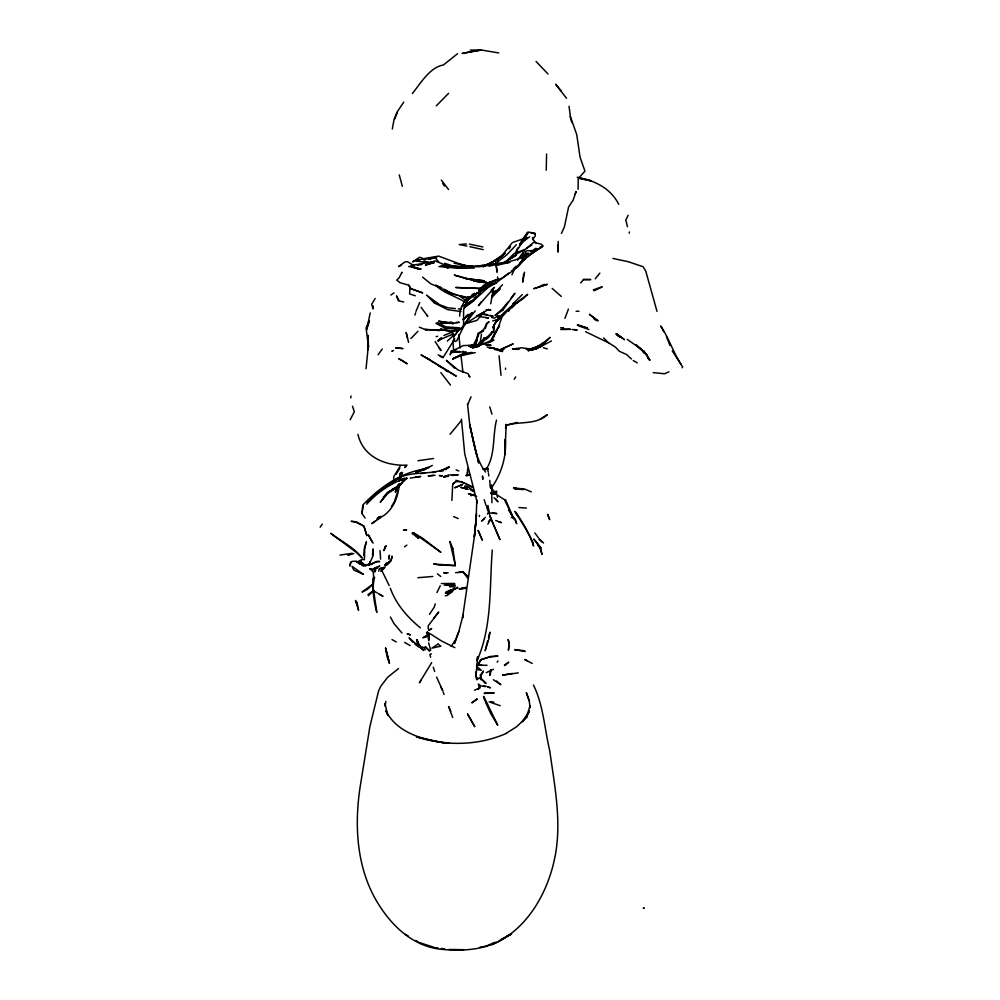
<?xml version="1.0" encoding="UTF-8"?>
<svg xmlns="http://www.w3.org/2000/svg" width="1000" height="1000" viewBox="0 0 1000 1000"><rect width="100%" height="100%" fill="white"/><g stroke="black" fill="none" stroke-linecap="round" stroke-linejoin="round"><path stroke-width="1.5" d="M366.037 368.762L367.962 349.637L368 335.725M451.9 500.462L452.725 484.125L455.625 481.763L459.65 481.5M505.337 440.037C506.587 457.325 501.112 474.288 491.15 488.375M558.212 241.375L558.125 252.113L557.675 245.275M578.138 189.213L578.225 178.637L584.963 171.125L580.087 157.275L576.737 134.625L570.388 116.525L569.05 106.263M373.1 305.963L373.062 308.95L371.688 304.262L375.15 298.463M479.438 516.55L479.45 515.388M367.962 349.637L368.05 335.412L368.525 347.05L366.075 327.975L369.438 320.688L366.712 329.525L370.225 312.9M505.163 439.25L504.888 454.712L506.175 424.738M546.25 170.225L546.587 154.025M467.425 472.137L467.362 475.125L467.688 468.275M476.788 500.012L476.075 520.1L474.312 536.775L476.438 515.438M363.938 555.513L364.312 548.35L365.95 542.85M505.525 369.288L505.588 368.137M532.775 237.45L532.612 239.525L535.288 235.888L534.825 233.175L527.888 232.025L520.4 243.675M409.938 288.637L409.588 293.925L415.325 295.775M476.55 513.688L474.9 533.1L462.537 618.013L463.212 614.6L458.85 631.462L454.45 643.388L458.85 631.462M629.225 233.175L629.338 231.962M365.112 518.025L361.962 513.438L362.762 505.087C379.538 487.625 400.325 472.562 424.9 468.988L417.788 471.175L427.912 467.413L418.125 471.712M492.287 550.013C489.363 587.05 492.438 625.675 477.1 660.512L477.612 656.688L475.988 676.237L475.662 672.125L476.475 679.188M459.688 316.175C459.575 308.788 463.438 302.05 468.263 296.688M506.025 424.3L505.613 428.15L506.05 425.188M372.45 555.175L373.188 548.888L373.038 555.862L368.775 565.175L370.062 561.55M523.625 274.225L522.7 282.175L524.525 272.262M391.95 556.775L392.038 556.087M388.963 558.5L389.375 555.237L388.762 559.1M385.238 705.638L385.788 701.438M399.225 484.075C398.462 498.425 391.362 513.925 377.013 519L378.7 517.125M361.962 513.438L363.288 505.475M399.8 477.275L400.45 472.975L399.6 477.4M390.562 559.6L390.238 561.712L392.212 556.95M480.363 341.325L481.488 334.212M490.163 675.15L491.1 669.65M490.737 303.8L493.162 289.725M496.488 420.138C492.4 436.512 495.613 455.25 485.9 469.837M392.325 129L394.087 119.325L397.2 111.862L403.75 102.112M390.438 561.7L390.825 559.575M399 483.925L397.663 490.775L399.162 485.175M350.7 397.875L351.087 396.037M366.438 541.587L364.725 548.975L364.375 559.663L363.725 559.812M489.588 675.088L490.9 669.625M483.25 341.863L484.275 337.65L482 341.337M487.738 640.713L485.175 650.7L488.938 638.612L489.938 632.163L488.462 637.863M400.238 477.688L401.737 472.225L399.95 477.987M477.312 339.263L475.662 345.25L477.95 333.3L483.338 330.6M401.75 273L401.975 272.2L399.15 277.75L396.75 280.138L400 282.65L408.562 285.188L410.9 288.688L422.562 292.838L410.9 288.688L408.6 284.913M491.163 334.675L492.013 331.675L488.338 336.463L482.238 341.675L490 334.938L478.837 343.05M378.663 571.188L379.4 568.775L385.188 567.025L380.9 571.388L384.1 567.75M527.2 714.912L530.087 705.6L529.95 707.7L529.3 700.987L526.388 692.775L529.3 700.987M395.475 492.388L397.725 485.188M492.075 316.188L491.637 317.55L494.475 318.087L497.863 315.988M401.188 476.725L402.525 472.575M414.95 315.05L415.7 312.725M435.288 603.862L434.162 607.288L429.475 614.35M394.312 501.712L397.175 493.075M478.938 290.15L489.975 283.3L497.9 279.913L498.25 278.9L483.35 285.525L479.012 290.375L483.2 287.087C479.6 294.713 468.95 295.487 465.875 303.538L468.475 298.125L463.587 309.887L463.587 324.688M576.038 191.65L573.1 200.238L568.587 207.025L564.4 226.938L561.425 233.412M575.138 194.237L576.062 191.562M477.025 338.95L478.55 334.787L473.275 345.325M485.15 328.7L486.975 323.812L489.1 321.825L486.737 323.113L484.525 328.237L481.337 331.9L483.575 330.588L478.938 333.787M564.925 318.4L568.4 309.113M394.787 118.863L397.337 112.263M390.887 560.55L392.212 557.112M441.475 289.325L441.962 288.087L435.662 285.15C444.087 293.55 455.25 295.925 464.85 302.038M415.975 311.375L419.712 302.512M398.237 485.037L395.312 491.912L399.55 484.5M514.812 268.488L511.925 274.825M467.587 404.787L471.05 396.838M512.325 306L513.538 303.263L522.25 294.613M463.6 326.6L456.8 340.662L455.6 341.463L453.963 340.775L453.825 336.1L456.463 333.4M515.938 252.488L517.1 249.975L515.962 252.812M508.713 310.875L513.538 303.263M508.575 311.137L510.538 306.938C503.612 312.887 496.138 319.125 492.75 327.863L497.388 319.6L500.138 318.288L496.075 320.55M527.6 714.95L529.45 711.012L522.175 721.775L527.238 716.562L516.838 726.587L506.45 733.175M436.95 592.55L440.25 585.775M460.487 328.3L453.825 336.1M628.188 215.263L625.788 220.037L627.475 226.688M350.2 419.775L354.338 411.737L352.475 406.213M385.3 565.6L386.5 563.3M498.1 328.275L499.487 325.675L491.163 340.15L498.625 326.3L502.137 316.762L510.55 307.312L527.7 294.3L523.162 298.688L510.55 307.312L518.237 301.962M493.1 338.05L494.5 335.525M391.45 506.7L393.587 502.962M494.487 334.613L497.4 329.575M682.163 367.75L682.65 366.9C673.713 353.988 669.4 338.837 660.65 325.95L663.988 331.9M487.925 524.087L491.262 518.387L488.488 521.587M472.275 312.55L462.35 327.262L475.213 310.875M516.413 250.312L517.962 247.75M396.1 474.325L399.812 468.162M420.913 680.312L419.412 682.788L431.675 662.625M522.038 256.087L523.55 253.588M400.175 466.163L393.7 476.725L393.713 480.875M517.413 249.95L523.425 240.35M443.75 356.438L454.775 338.875M514.2 379.237L515.675 376.938M520.413 243.65L524.338 237.55L522.35 239.95M487.463 514.1L488.875 511.912M386.788 565.2L389.025 561.812L386.737 563.862M451.15 646.488L456.112 638.9M351.225 561.613L349.85 566.062L350.325 562.975L352.325 561.375L355.988 561.2L365.7 565.487L361.95 564.888L371.55 564.438M508.062 302.05L501.562 309.713L495.037 315.462L502.887 310.062L514.913 293.263L510.675 298.762M406.175 465.575L404.812 467.575L406.425 465.875M320.112 527.225L322.287 524.087M481.037 302L478.488 305.65L494.462 287.35L491.25 289.975M509.025 248.85L510.525 246.713M528.4 232.688L519.438 245.4L526.075 238.6L519.575 243.988L529.712 236.838M378.1 354.725L382.275 349.025M511.75 270.988L517.775 267.062L525.112 258.725L520.212 262.562L538.65 248.688L528.625 255.2L541.675 247.188L542.775 245.688L541.388 244.275L533.7 242.275L526.375 248.637L517.463 253.487L509.688 259.188L514.95 255.963M403.237 480.712L398.113 487.65L403.8 480.288M521.237 241.088L527.438 232.738M385.688 495.075L380.275 502.337L387.962 493.237L397.062 487.312L407.238 478.113M522.062 258.212L526.163 252.825L521.325 258.95M428.338 625.638L438.725 612.025L433.938 617.925M454.475 588.438L451.9 591.8L447.3 595.375L445.325 595.837M520.275 243.888L523.075 240.325M412.35 93.525C420.938 82.925 430 67.188 443.4 64.987L457.6 53.675M497.175 662.1L498.013 661.05M599.862 273.1L595.25 278.75M486.85 338.75L491.725 333.5M383.325 497.375L387.137 492.7L389.625 491.112M384.575 565.237L386.262 563.175M450.062 434.275L461.463 420.45M484.1 311.887L477.013 320.363L467.025 323.225M523.175 239.325L525.013 237.188L521.925 240.287M489.65 285.9C481.225 293.925 472.413 302.613 461.4 306.762M456.488 332.35L457.912 330.688M426.45 632.812L427.45 631.65M517.575 260.175L522.975 252.413L527.163 250.662L531.9 250.662L536.325 249.338L534 250.787M515.938 267.762L528.612 253.525M580.65 282.887L583.562 279.725L590.763 279.562L583.3 279.363M460.737 329.2L466.4 323.088L488.462 309.312M451.863 590.662L452.775 589.688L450.025 590.2M480.325 293.762L473.237 301.262L464 307.962M502.512 284.775L492.05 295.837L500.125 288.762L492.438 296.863M516.375 244.725L506.65 254.963L494.5 264.188M474.875 299.337L480.062 293.913M508.638 273.125L495.95 283.062L476.362 293.688L487.537 286.575L480.112 291.988L469.938 296.775L465.425 297.712L445.275 291.212L453.363 294.237M410.913 338.525L417.925 331.25M448.625 93.325L436.238 105.862M366.725 504.188C376.875 492.788 389.95 483.888 404.237 478.512M505.312 262.113L514.288 253.4L524.562 249.737M485.337 517.362L481.6 521.075L484.425 518.7M513.3 268.975L516.05 266.275M511.688 308.025L514.975 304.812M487.013 287.113L489.225 284.975M368.338 595.75L373.675 590.588L367.925 594.625M544.5 342.788L550.138 337.413L541.838 344.375M471.4 300.875L468.013 304.1L472.825 300.238L463.938 305.312M438.212 341.262L441.575 338.075L438.375 340.275M464.787 306.925L466.912 304.925M470.262 302.45L468.162 304.425L470.025 302.75M393.75 482.375L389.775 484.888C404.775 467.15 431.5 478 449.237 466.788L439.637 471.35M500.775 316.887L504.963 312.987M508.55 935.013C490 949.663 464.988 951.462 442.238 949.4C414.125 946.988 392.788 927.087 378.462 904.137C356.55 869.275 354.075 825.875 360.262 786.112L369.925 726.413L378.663 690.7L380.85 686.162L387.512 677.438L398.537 668.55M524.825 256.112L528.175 253.075C514.85 264.125 495.138 262.425 478.888 266.05L484.513 265.7M447.3 341.05L453.438 335.513M467.088 300.287L471.662 296.212M533.938 250.125L536.087 248.275L531.587 251.875M498.963 319.3L495.438 322.35L497.388 319.6L492.7 320.913M504.812 665.65L508.625 662.35M501.887 256.05L505.288 253.175L494.1 260.875L484.462 265.675L478.913 266.438M543.5 344.062L539.9 347.062L528.837 350.337L536.587 348.738L551.425 340.962M452.725 484.125L455.625 481.763M541.788 344.475L545.262 341.637L533.325 348.775L535.775 347.8M447.675 594.113L450.525 591.8M466.012 316.125L468.2 314.363M428.925 630.35L431.112 628.575M513.263 270.462L502.512 278.012L496.85 280.1M477.05 698.713L471.85 702.85L477.1 699.338M494.75 264.1L498.688 260.963M388.913 492.025L392.4 489.263M438.488 340.487L441.575 338.075L437.975 340.688M372.788 496.413L375.225 494.513M377.663 492.625L383.775 487.875M473.9 297.987L476.388 296.1M543.538 344.3L539.9 347.062L543.337 344.475M379.9 518.1L371.637 523.612L375.175 521.275M389.775 484.888L396.337 480.175M497.625 259.538L502.488 256.012M404.487 546.825L406.9 545.1M467.987 299.812L482.7 289.363M482.612 341.475L488.85 337.062M429.125 630.35L431.688 628.575M390.875 295.05L394.025 292.9M523.45 239.913L527.025 237.463L512.388 242.575L500.763 257.013L492.663 262.312M504.363 665.1L508.537 662.25M476.712 679.788L479.7 677.775L481.075 679.762M385.838 486.312L390.812 483.013M394.55 480.538L398.288 478.062M392.113 489.538L395.838 487.175M540 419.25L547.263 414.725C535.825 425.2 519.95 421.062 506.35 425.275L517.3 422.413M477.85 689.225L479.963 687.913L474.438 690.225M445.163 469.725L448.713 467.525M490.213 263.25L502.825 255.5M503.975 262.625L516.35 255.113M457.875 351.413L452.537 350.938L463.2 345.613L476.362 344.95L471.912 345.475M488.237 342.7L493.263 339.663L475.55 347.025L468.6 345.913L474.525 347.275M479.663 343.525L482.1 342.062M538.237 346.863L544.625 343.062M494.613 261.375L498.488 259.075M386.337 564.8L389.188 563.125M359.075 562.15L361.575 560.7M393.338 350.475L391.887 351.312L392.525 350.95M457.713 587.163L453.713 589.438L457.713 587.863M455.425 357.362L452.638 358.95L466.175 352.413L452.638 358.95L468.15 352.85L471.925 352.438M526.525 248.075L531.838 245.062M406.488 478.162L404 479.55L406.488 478.25M476.4 316.062L482.812 312.587M495.737 942.55L491.775 944.688C525.887 930.75 546.775 894.775 554.338 859.925C562.388 823.713 554.675 786.462 549.688 750.4C544.487 728.737 543.438 705.125 533.438 685.025M502.362 938.975L511.625 933.988L500.3 939.975M472.05 294.65L474.562 293.3M541.675 247.188L533.225 251.575L530.3 251.775M528.212 350.625L538.175 347.188L528.212 350.625L536.587 348.738M423.875 469.812L432.325 465.425M533.325 348.775L537.987 346.362L528.85 349.387M356.838 562.15L362.725 559.113M453.812 351.138L451.35 352.4L450.15 354.85L451.037 351.025L453.263 350.688M493.488 669.287L486.25 672.65M401.25 265.25L398.587 266.6L404.975 261.887L407.463 261.7L414.05 265.575M418.638 258.875L412.638 261.887L419.613 257.175L422.85 258.412M377.488 518.025L380.925 516.325M484.113 285.837L493.537 281.25M485.588 284.688L491.625 281.775M594.025 290.8L602.025 287M426.488 468.575L429.087 467.337M488.95 264.025L483.15 266.712L491.512 263.075M488.812 342.512L493.95 340.175M492.125 292.35L496.262 290.475M453.462 333.837L439.9 339.688M404.613 478.312L399.038 480.825L404.387 478.425M452.537 350.938L455.775 349.5M499.725 349.975L512.987 343.963L499.725 349.975L489.738 347.45L492.25 348.312M668.9 371.838L664.625 373.75L653.238 372.65M458.212 356.138L462.4 354.288M502.987 349.475L500.213 350.7L503.938 349.25M371.475 563.938L376.637 561.675L379.675 561.525L376.637 561.475L371.613 563.987L362.863 566.05M397.375 479.475L400.975 477.9M473.462 494.425L470.725 495.613L473.438 494.875M495.138 942.262L485.875 946.225L479.975 947.15M462.575 484.462L454.7 487.788L462.5 484.525M455.15 588.862L446.087 591.788M448.75 590.988L454.862 588.462M540.087 247.275L542.95 246.1L540.4 247.05M443.9 335.475L457.85 329.725L454.825 329.862M506.55 733.312C478.312 745.875 445.675 746.162 416.425 736.875L444.212 743.05L449.25 743.263C425.637 740.612 397.425 733.913 385.863 710.738L387.925 715.575L384.938 703.538L385.138 706.05M540.425 285.887L544.5 284.375M477.438 281.475L473.9 280.988L487.95 282.95L495.163 280.325L488.212 283.012L473.9 280.988L486.25 281.975M428.888 262.712L416.337 261.087L422.65 258.837L438.638 256.1L466.188 266.325M467.15 475.625L469.387 474.837L465.875 475.562L469.688 475.15M593.362 289.837L601.925 286.863M433.375 262.45L425.425 265.062L434.275 262.638M475.838 345.4L478.475 344.525M436.175 336.737L437.675 336.25M347.837 555.462L353.775 553.55M415.588 472.45L425.625 469.263M539.462 346.35L530.513 349.188L536.95 347.287M487.95 282.95L495.438 280.625M458 330.138L462.375 328.888M407.1 465.138C385.9 466.2 363.15 457.188 357.95 434.35M482.9 469.25L486.775 468.15L488.4 468.963L486.775 468.15M431.413 653.9L429.913 654.312L430.588 657.188M517.062 348.85L521.075 347.75L532.312 349.162L528.737 349.663M490.9 492.812L496.9 491.188M416.337 261.087L419.275 260.3M436.675 257.238L428.9 259.275L434.975 257.275L439 262.35M379.4 568.775L383.913 567.587M447.325 475.887L443.612 476.85L448.113 476.362M501.712 263.663L489.137 265.988M458.15 329.825L449.812 331.5L440.513 329.2L446.725 329.875M454.875 584.225L451.163 585.1L455.288 585.875M497.562 265.138L510 262.262L504.45 262.987M459.3 356.05L475.262 352.612M476.388 346.962L472.3 347.875L483.875 343.6L491.075 345.325L485.275 344.1M371.375 569.7L377.312 568.362M410.75 265.538L433.9 261.6L427.525 263.562L435 260.85L448.587 266.375L445.613 265.438L459.5 266.613L441.037 265.625L460.425 266.988L454.812 266.762L491.538 265.262L487.312 265.525M440.3 471.388L443.263 470.75M447.938 475.925L443.612 476.85L448.638 475L458.188 474.825L452.337 475.45M518.263 672.875L502.612 675.163M423.363 259.675L436.512 257.175M528.713 350.225L534.4 349.137M528.987 349.562L531.875 349.038M465.863 587.413L461.8 588.138L466.238 588.625M417.25 265.25L421.875 264.5M431.125 262.987L434.2 262.488M502.55 675.062L512.5 673.462M433.537 458.5L418.013 460.7M470.35 345.6L474.55 344.938M481.312 344.025L473.638 345.213L476.362 344.95M410.125 478.1L420.737 476.488L415.725 476.975M340 555.087L352.175 553.275M461.962 588.413L459.062 588.85L463.025 588.9M487.05 665.288L477.575 665.263L481.912 665.2M417.887 577.7L432.762 576.487M445.45 592.962L450.487 592.312L445.85 592.875M459.75 351.45L451.35 352.4L463.013 351.912M515.875 489.15L523.875 489.575M528.962 350.35L532.688 349.975L527.125 349.25M432.5 472.5L435.525 472.2M420.788 473.562L425.163 473.162M466.413 243.938L459.225 244.575L466.9 246.062M491.062 493.275L496.538 492.8M441.337 583.562L454.6 583.462M479.1 346.35L470.213 347.113L477 347.238M433.537 475.412L428.188 475.863L435.138 475.312M492.2 493.425L496.725 493.05M453.862 584.888L451.163 585.1L455.1 585.675M476.087 266.8L484.787 266.262M467.088 487.85L464.688 486.325L466.962 486.188L474.062 490.925M463.9 267.55L456.163 267.55M484.275 693.512L494.2 692.913L484.462 693.1M514.738 489.062L518.925 488.837L515.225 488.6M446.737 572.7L443.7 572.825L448.15 572.775M458.9 572.212L463.45 572.038L455.575 572.688M562.5 329.4L569.8 329.188M576.112 311.3L579 311.212M448.8 584.288L453.288 584.175M449.562 586.812L453.312 586.712M451.525 322.488L440.688 322.75L453.188 323.512L459.263 322.3L456.163 322.375M570.938 329.35L560.612 329.425M463.725 949.7L449.1 949.45M465.75 351.912L463.325 351.938L463.038 351.188M470.337 50.087L481.362 50L498.787 52.95M419.338 327.2L425.025 329.45L449.8 330.5M456.737 267.625L474.625 267.625L456.1 268.113L438.963 266.537M513.562 487.912L524.562 489.05L531.287 491.875M515.388 349.288L518.263 349.312M526.213 349.038L532.312 349.162L526.4 348.9M486.587 310.012L490.825 310.113L486.2 309.738M486.362 686.237L482.65 686.125L485.275 686.663M518.55 349.113L512.525 348.9L519.025 348.587M492.163 494.025L495.05 494.125M363.512 565.337L366.525 565.487M444.225 585.138L451.575 585.513L445.9 584.825M446.287 329.938L440.1 329.6L445.85 330.05M459.725 329.05L445.025 328.2L435.988 323.387L437.75 322.575L445.788 326.887L459.575 327.812M442.075 475.775L439.263 475.588L442 475.875M518.987 507.537L526.425 508.062M451.613 330.487L454.487 330.712M439.688 330.562L425.025 329.45L426.737 330.2M449.7 322.275L452.837 322.55M446.875 266.762L449.975 267.025M455.375 308.575L448.025 307.85L434.012 302.6L426.5 295.062L438.638 303.988M458.325 308.863L461.262 309.15M465.575 265.763L472.8 266.5M492.463 513.1L496.887 513.575L490.712 512.925M572.438 329.513L576.925 330.025M465.387 265.788L470.788 266.413L454.137 263.212M518.938 348.8L516.062 348.45L519.075 348.837M435.15 947.688L438.25 948.075M441.35 948.475L444.45 948.863M460.975 311.5L447.688 309.7L434.012 302.6M574.125 329.562L576.987 329.988M471.8 347.075L474.637 347.512M531.15 233.113L535.288 233.75M499.75 351.1L502.55 351.562M561.838 327.975L563.787 328.3L560.737 327.663M480.95 314.012L493.15 316.225L490.188 315.45M485.425 317.45L488.475 318.025L479.225 316.475M577.2 177.262C593.975 180.188 610.725 188.162 618.737 204.325M449.988 293.6L457.212 295.038M490.875 701.575L493.825 702.163M579.763 178.55L591.05 180.812L579.075 178.05M469.35 244.125L482.9 246.962M487.9 687.212L490.525 687.763L487.75 686.75M408.663 266.438L421.112 269.075L411.975 266.938L419.113 269.212L412.212 266.225L416.413 268.2M403.713 301.95L399.3 301.012L396.525 295.875L398.363 300.837M612.95 258.438L628.45 261.762L643.1 266.75L645.763 271.112L657.025 311.425M459.113 295.562L465.988 297.038M469.913 246.688L483.237 249.65M485.938 344.85L488.825 345.487L485.875 344.738M513.975 487.938L516.575 488.525M467.575 318.575L468.975 318.9M473.663 494.95L468.425 493.688L476.625 496.388M482.788 313.525L487.225 314.688M469.212 266.663L459.588 264.125L466.337 266.413M501.562 309.713L502.887 310.062M467.8 489.225L460.812 487.362L467.887 489.338M425.213 261.312L428.013 262.113L423.975 261.35L427.85 262.85M404.65 642.425L410.125 645.562M460.988 481.413L473.488 487.325M463.875 483.05L455.812 480.3M543.312 347.688L547.3 348.925M419.775 942.712L433.75 947.237M578.688 325.85L588.938 329.538M444.712 263.3L454.1 266.4M498.85 521.8L501.475 522.675L495.8 520.538M498.425 350.513L494.575 349.212L494.975 349.712M489.137 701.862L500.238 705.738M487.1 347.038L490.75 348.312M358.438 563.2L363.95 565.25L358.438 562.163L363.175 565.163M456.138 469.875L458.775 470.925M421.625 646.812L423.688 647.625L425.262 649.788M440.688 287.825L430.913 283.925L422.587 277.125M358.212 563.162L361.7 564.587M444.038 266.312L448.188 268.087L444.3 266.363M356.262 561.512L365.688 565.588M585.612 331.712L609.4 343.237L615.65 347.337L619.375 351.275L626.712 354.613L631.413 358.988M453.6 516.562L458.188 518.575M440.138 356.425L442.962 357.7M466.213 484.125L472.188 487.212M438.1 354.812L443.35 357.35M493.363 679.737L500.812 684.675L496.562 681.025M454.875 647.65L441.388 640.913L429.837 633.525M486.238 683.213L481.6 679.112L485.363 683.413M379.4 594.425L383 596.287L378.288 593.45M444.162 289.425L453.612 294.375L444.575 289.875M373.8 591.087L377.163 592.863M527.238 660.812L524.763 659.5L532.188 663.45M428.975 359.263L456.275 376.2L420.988 354.85L428.975 359.263L427.225 358.288M415.7 940.475L418.413 941.975M438.6 286.55L440.988 287.875M494.025 497.7L497.987 501.812L495.775 498.837M391.987 639.538L396.275 641.95M633.212 360.538L637.238 362.837M443.3 289.088L446.962 291.212L444.425 289.6M594.1 319.1L596.6 320.55M405.487 934.4L408.088 935.913M511.3 517.238L514.712 519.225L516.663 523.65L515.288 519.275M464.688 486.325L467.212 487.812M471.012 490.037L473.537 491.525M504.1 499.438L496.812 494.762L497.488 497.262M469.75 488.95L473.512 491.375M437.863 365.087L441.512 367.562M445.15 370.05L447.587 371.7M627.2 339.35L641.25 349.225L646.15 354.05L650 360.337L643.65 350.85L646.15 354.05L635.862 344.7L641.25 349.225M414.963 644.188L417.262 645.825M459.8 296.137L465.5 300.262M615.962 334.087L620.3 337.3M561.275 296.413L552.175 288.425M437.425 573.85L440.737 576.45M617.025 334.95L619.138 336.675M468.4 576.562L463.025 572.013L467.9 578.275M638.65 347.287L647.288 355.525L643.025 351.55M364.975 565.237L360.763 561.613L364.85 565.35M419.113 646.65L409.075 637.837L412.863 642.262M416.438 643.95L423.762 650.462L420.275 647.312M539.087 539.25L542.325 542.188M420.375 627.825C407.413 617.25 396.1 604.2 390.337 588.3M454.6 368.137L446.325 360.337L458.1 370.025L468.113 373.713L469.925 377.1L468.725 375.8M370.712 569.5L373.663 572.288M539.35 538.962L543.525 543.025M536.038 61.425L548.013 74.013M603.6 337.962L608.375 342.663M361.838 557.762L356.438 552.45L330.675 533.3C341.163 541.263 353.537 547.038 361.9 557.587M490.675 487.55L496.488 493.787M417.212 642.925L419.888 646L417.413 642.387M532.688 239.137L535.837 242.8M514.688 511.4C521.763 522.25 529.6 533.625 533.575 545.975L532.825 543.288M401.95 632.987L393.9 623.475L390.412 617.025M561.025 90.725L555.688 84.213L566.525 98.325M537.737 544.8L540.763 548.975L542.025 554.388L539.663 547.175M537.4 544.475L540.025 547.788M644.525 353.088L642.675 350.712L644.262 352.975M440.838 372.612L450.475 385.062M441.35 180.15L448.562 189.537M534.837 532.975L538.45 537.762M426.85 315.113L427.775 316.375L421.125 307.337M438.65 347.25L441.025 350.5L435.125 341.587M510.825 513.7L514.712 519.225L508.6 510.188M676.275 357.062L681.162 364.5M647.513 357.537L649.013 359.762M485.575 472.038C475.037 458.475 473.462 440.438 469.675 424.212L476.85 455.788M442.725 183.525L444.438 186.088M672.275 350.975L675.562 356.012M489.938 516.15L499.862 539.5L489.938 516.15L487.975 505.513L486.587 507.05L488.5 512.25M381.337 569.513L389.188 585.588M373.05 543.175L368.325 534.85L372.4 542.163M440.75 686.812L442.762 690.8L436.625 677.075M511.587 514.138L504.75 500.337L505.475 499.562L511.712 514.188M516.938 514.8L515.775 512.225C522.3 521.712 528.413 532.388 533.125 542.863M483.787 696.462L497.713 725.138L490.75 713.625L485.475 702.1M419.363 645.462L416.875 639.637L418.137 643.2M668.388 341.562L670.05 345.6M449.025 707L450.8 711.325M357.35 605.212L355.475 600.462L358.575 610.275L356.8 602.075L357.488 604.963M666.538 336.775L667.925 340.363M448.537 706.525L452.725 717.487M389.425 663.1L387.212 657.038L385.562 648.025L389.425 663.1L385.562 648.025M418.95 645.425L416.95 639.875L417.975 643.388M483.488 696.675L484.888 700.7M489.738 406.912L492 414.175M443.188 692.025L444.025 694.475M433.288 667.175L434.65 671.438M484.188 499.7L486.05 505.575M497.488 315.963L498.625 319.675M487.788 470.325L488.237 471.85M477.3 502.85L464.725 453.862L461.425 419.087M428.638 642.9L430.662 650.2M570.2 116.675L571.788 122.537M399.263 174.913L402.325 186.3M477.6 458.688L478.713 463.038L469.95 426.475L467.525 404.225M407.525 338.013L406.138 332.463L408.575 342.362M427.2 633.188L428.875 640.725M497.088 271.288L496.163 265.2L497.038 272.55M488.438 473.2L488.837 475.9M489.775 480.4L490.188 487.175M499.162 315.587L499.525 318.612M497.55 276.962L497.9 279.913M499.062 355.763L501.025 375.325M460.125 348.038L458.812 334.575M461 355.575L462.938 372.163M380 550.65L380.613 559.15M429.2 639.612L428.6 632.712L428.862 637.05M452.337 331.625L452.638 336.188M452.938 340.763L453.537 349.9M491.5 484.825L491.95 502.725M373.413 572.537L373.55 577.175M428.225 626.3L428.25 629.1M372.863 582.688L372.825 578.562L374.613 577.275C371.55 588.925 373.825 601 376.825 612.413L372.875 585.425M476.575 666.162L477.562 669.55L481.275 670.362L476.575 666.162M375.175 571.213L375.163 571.888L375.55 570.025L375.175 571.213M493.95 325.188L493.488 332.475L493.95 325.188M509 643.962L508.438 650.288L509.338 642.887L508.088 639.5L509 643.962M384.963 546.938L383.925 550.65L386.225 545.75L384.963 546.938M426.875 635.325L426.213 636.95L422.837 637.737L426.875 635.325M480.875 659.6L478.488 665.05L476.625 665.987L480.875 659.6M483.3 671.25L480.775 676.237L481.238 678.462L480.175 675.425L483.3 671.25M454.212 588.112L451.9 591.8L454.25 588.15M419.113 645.75L418.35 646.825L420.012 645.438L419.113 645.75M376.9 492.7L367.15 502.512L375.938 493.85L384.825 487.663L376.9 492.7M480.938 685.938L479.225 687.65L478.425 684.025L480.938 685.938M373.263 583.825L367.425 589.338L362.062 592.038L373.263 583.825M371.5 569.35L369.65 568.675L371.5 569.35M471.788 313.012L463.025 319.525L471.788 313.012M477.575 678.325L476.538 677.812L477.575 678.325M438.05 644.087L431.9 648.125L440.838 646.2L438.05 644.087M397.062 487.312L387.825 492.688L397.062 487.312M644.112 908.15L643.45 908.15L644.112 908.15M374.038 569.575L372.75 569.438L374.038 569.575M379.6 566.15L374.263 568.438L379.6 566.15M408.125 633.65L407.163 634.012L410.375 634.975L408.125 633.65M547.15 284.363L533.938 288.637L547.15 284.363M490.325 656.488L481.012 659.65L489.9 657.025L497.987 656.062L490.325 656.488M495.95 283.062L479.412 288.45L455.925 287.5L479.412 288.45L495.95 283.062M404.588 529.888L403.525 530.237L406.65 529.987L404.588 529.888M471.9 51.525L462.05 53.475L481.362 50L471.9 51.525M355.3 521.812L351.112 521.325L356.475 521.888L363.975 526.2L366.812 535.538L363.975 526.2L355.3 521.812M495.037 493.65L491.012 493.575L495.037 493.65M455.375 565.612L439.2 565.037L433.638 563.938L455.375 565.612M453.188 323.512L438.8 321.225L453.188 323.512M402.713 348.55L395.65 347.788L402.713 348.55M523.9 650.675L514.587 649.675L525.212 651.488L523.9 650.675M484.087 280.788L465.825 278.575L454.288 275.087L474.375 280.487L465.825 278.575L484.087 280.788M494.312 348.363L489.738 347.45L502.675 350.775L494.312 348.363M587.35 328.05L577.45 324.925L587.35 328.05M426.012 647.3L424.95 646.838L429.663 651.062L426.012 647.3M363.338 574.288L353.75 570.05L352.038 566.337L363.338 574.288M402.337 360.613L398.713 358.663L407.163 363.787L402.337 360.613M417 536.062L412.075 533.138L418.612 538.5L417 536.062M423.038 538.587L413.1 532.55L440.925 552.337L423.038 538.587M597.85 320.725L589.487 314.387L597.85 320.725M624.35 339.613L616.425 333.663L624.35 339.613M540.925 547.938L533.938 539.225L540.925 547.938M474.688 726.575L467.6 714.05L474.688 726.575M482.225 539.987L478.175 530.5L482.225 539.987M548.25 515.775L547.587 514.3L549.663 519.6L548.25 515.775M452.837 548.525L449.85 541.5L455.275 564.975L452.837 548.525M482.875 479.012L482.463 475.938L482.837 479.025"/></g></svg>
